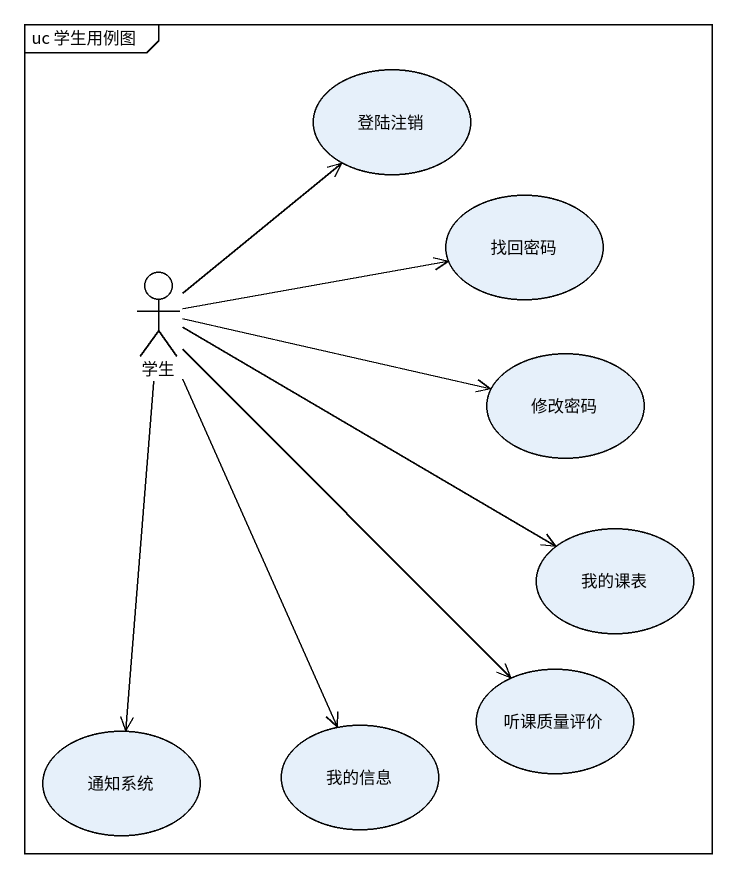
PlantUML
@startuml
mainframe uc 学生用例图
usecase 登陆注销
usecase 找回密码
actor 学生
usecase 修改密码
usecase 我的课表
usecase 听课质量评价
usecase 通知系统
usecase 我的信息
学生 -up-> 登陆注销
学生 -right-> 找回密码
学生 -right-> 修改密码
学生 -right-> 我的课表
学生 --> 听课质量评价
学生 --> 通知系统
学生 --> 我的信息
@enduml
